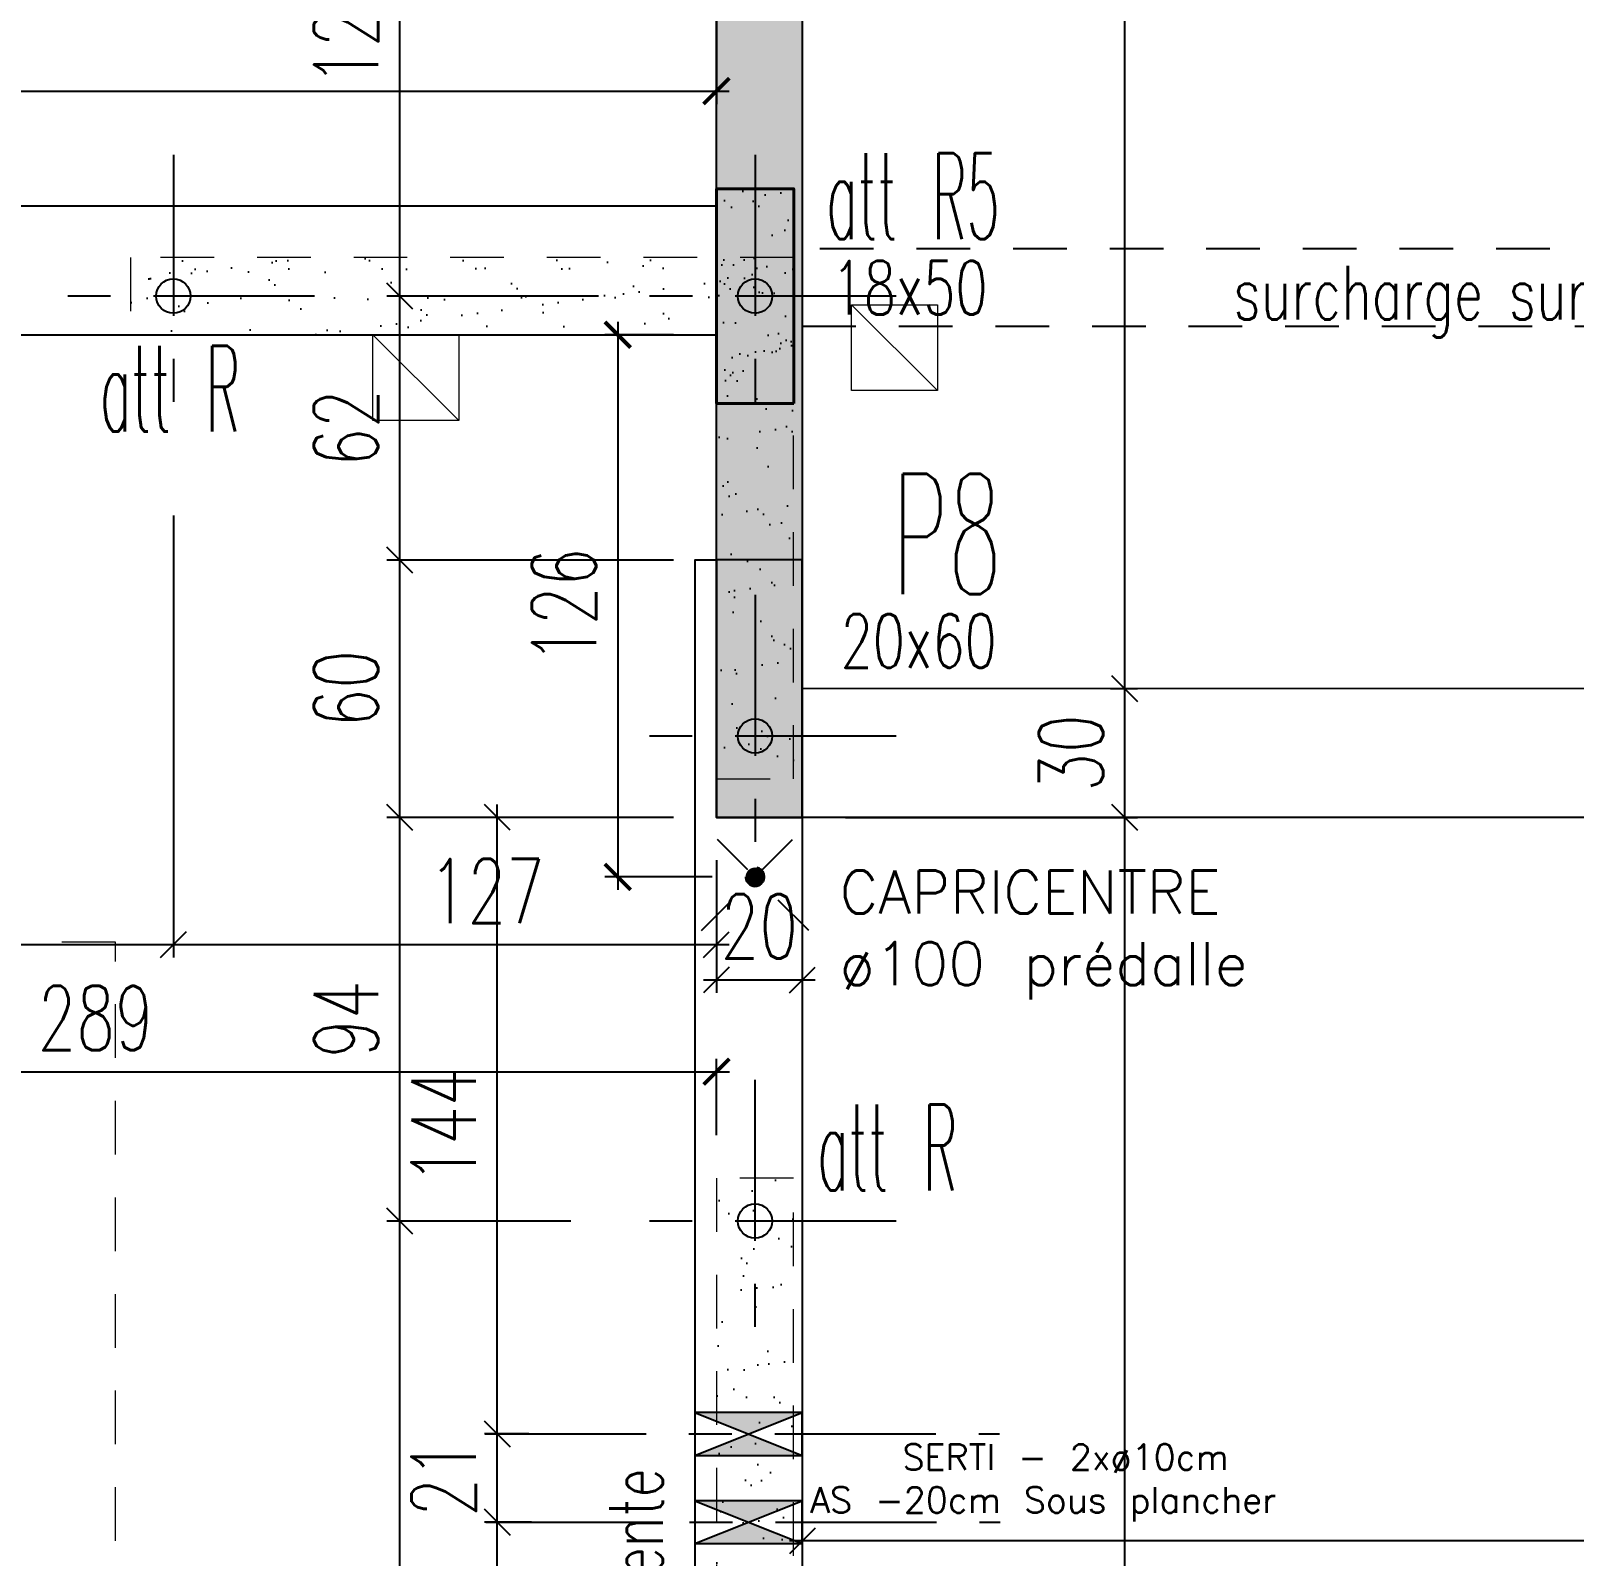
# Model space of a CAD drawing. Extents: x 308 to 787, y -199 to -146.
# Drawn here: x 380.376 to 383.971, y -172.262 to -168.708 of the extents above; entities that cross this region are included whole.
import ezdxf

# ---------------------------------------------------------------- set-up
doc = ezdxf.new("R2010")
doc.units = 0
doc.header["$LTSCALE"] = 0.5
doc.header["$MEASUREMENT"] = 0
for name, pattern in [('AXES2', [1.125, 0.75, -0.125, 0.125, -0.125]), ('CACHE', [0.375, 0.25, -0.125]), ('CONTINU', [0]), ('DISCONTINU2', [0.375, 0.25, -0.125])]:
    doc.linetypes.add(name, pattern=pattern)
doc.layers.get('0').update_dxf_attribs({"linetype": 'CONTINUOUS'})
doc.layers.get('DEFPOINTS').update_dxf_attribs({"linetype": 'CONTINUOUS'})
doc.layers.add('00 - RESERVATIONS SPEC Plombier', color=90, linetype='CONTINUOUS', lineweight=20)
doc.layers.add('TPFI poteaux', color=1, linetype='CONTINUOUS', lineweight=40)
for name, color, linetype in [('_ SERTI RESERVATION', 210, 'CACHE'), ('AXES', 6, 'AXES2'), ('COTATION', 7, 'CONTINUOUS'), ('ELFOATTR', 7, 'CONTINUOUS'), ('MURS', 3, 'CONTINUOUS'), ('POCHAGE', 254, 'CONTINUOUS'), ('POTEAUX', 1, 'CONTINUOUS'), ('POUTRES', 2, 'CONTINUOUS'), ('RAID', 1, 'CONTINUOUS'), ('RDC', 7, 'DISCONTINU2'), ('REPERAGE', 4, 'CONTINUOUS'), ('REPERE-POT', 4, 'CONTINUOUS'), ('REPERE-RAID', 4, 'CONTINUOUS'), ('TPFI cloisonsSAAD', 4, 'CONTINUOUS')]:
    doc.layers.add(name, color=color, linetype=linetype)
doc.styles.add('ROMANS8', font='romans.shx', dxfattribs={"width": 0.7})
doc.styles.get("Standard").update_dxf_attribs({"font": 'txt.shx'})
doc.dimstyles.new('COT50 cm', dxfattribs={"dimtxt": 0.15, "dimasz": 0.06, "dimexe": 0.03, "dimexo": 0.1, "dimgap": 0.05, "dimtad": 1, "dimdec": 0, "dimlfac": 100, "dimzin": 0, "dimdsep": 46, "dimtxsty": 'ROMANS8', "dimblk1": 'OBLIQUE', "dimblk2": 'OBLIQUE', "dimsah": 1, "dimcen": 0.03, "dimdle": 0.03, "dimclrt": 1, "dimadec": 0, "dimazin": 0, "dimtfac": 1, "dimtdec": 0, "dimtmove": 0, "dimatfit": 3, "dimfxl": 0, "dimtolj": 1, "dimtzin": 0, "dimlwd": -1, "dimlwe": -1, "dimarcsym": 0})
pattern_1 = [(37.5, (-513.79323, 160.44126), (-0.004409535, 0.134877664), [0, -0.1064, 0, -0.119, 0, -0.11375]), (7.5, (-513.79323, 160.44126), (0.12388437, 0.197550225), [0, -0.0574, 0, -0.0959, 0, -0.03675]), (327.5, (-513.87933, 160.44126), (0.21798993, 0.000396134), [0, -0.035, 0, -0.126, 0, -0.1645]), (317.5, (-513.87933, 160.44126), (0.21042886, 0.06143729), [0, -0.0175, 0, -0.0826, 0, -0.0945])]

# ---------------------------------------------------------------- blocks, each defined once
blk = doc.blocks.new('_Oblique')
at = {"layer": 'COTATION', "color": 0, "lineweight": -2}
blk.add_line((-0.5, -0.5), (0.5, 0.5), dxfattribs=at)
blk = doc.blocks.new('*D331')
at = {"layer": 'COTATION', "color": 0, "transparency": 16777216}
for p, q in [((381.2351, -174.4413), (381.2351, -171.4513)), ((381.6338, -171.4813), (381.2051, -171.4813)), ((381.7062, -174.4113), (381.2051, -174.4113))]:
    blk.add_line(p, q, dxfattribs=at)
at = {"layer": 'DEFPOINTS', "color": 0, "transparency": 16777216}
for p in [(381.2351, -171.4813), (381.7338, -171.4813), (381.8062, -174.4113)]:
    blk.add_point(p, dxfattribs=at)
at = {"layer": 'COTATION', "color": 0, "transparency": 16777216, "xscale": 0.06, "yscale": 0.06, "zscale": 0.06}
for p, rotation in [((381.2351, -171.4813), 90), ((381.2351, -174.4113), 270)]:
    blk.add_blockref('_Oblique', p, dxfattribs=dict(at, rotation=rotation))
at = {"layer": 'COTATION', "color": 1, "transparency": 16777216, "insert": (381.1101, -173.0465), "char_height": 0.15, "attachment_point": 5, "rotation": 90, "style": 'ROMANS8'}
blk.add_mtext('\\A1;293', dxfattribs=at)
blk = doc.blocks.new('*D332')
at = {"layer": 'COTATION', "color": 0, "transparency": 16777216}
for p, q in [((381.2351, -171.5113), (381.2351, -170.5108)), ((381.8728, -170.5408), (381.2051, -170.5408)), ((381.6338, -171.4813), (381.2051, -171.4813))]:
    blk.add_line(p, q, dxfattribs=at)
at = {"layer": 'DEFPOINTS', "color": 0, "transparency": 16777216}
for p in [(381.2351, -170.5408), (381.9728, -170.5408), (381.7338, -171.4813)]:
    blk.add_point(p, dxfattribs=at)
at = {"layer": 'COTATION', "color": 0, "transparency": 16777216, "xscale": 0.06, "yscale": 0.06, "zscale": 0.06}
for p, rotation in [((381.2351, -170.5408), 90), ((381.2351, -171.4813), 270)]:
    blk.add_blockref('_Oblique', p, dxfattribs=dict(at, rotation=rotation))
at = {"layer": 'COTATION', "color": 1, "transparency": 16777216, "insert": (381.1101, -171.011), "char_height": 0.15, "attachment_point": 5, "rotation": 90, "style": 'ROMANS8'}
blk.add_mtext('\\A1;94', dxfattribs=at)
blk = doc.blocks.new('*D333')
at = {"layer": 'COTATION', "color": 0, "transparency": 16777216}
for p, q in [((381.8728, -169.9414), (381.2051, -169.9414)), ((381.2351, -170.5708), (381.2351, -169.9114)), ((381.8728, -170.5408), (381.2051, -170.5408))]:
    blk.add_line(p, q, dxfattribs=at)
at = {"layer": 'DEFPOINTS', "color": 0, "transparency": 16777216}
for p in [(381.2351, -169.9414), (381.9728, -169.9414), (381.9728, -170.5408)]:
    blk.add_point(p, dxfattribs=at)
at = {"layer": 'COTATION', "color": 0, "transparency": 16777216, "xscale": 0.06, "yscale": 0.06, "zscale": 0.06}
for p, rotation in [((381.2351, -169.9414), 90), ((381.2351, -170.5408), 270)]:
    blk.add_blockref('_Oblique', p, dxfattribs=dict(at, rotation=rotation))
at = {"layer": 'COTATION', "color": 1, "transparency": 16777216, "insert": (381.1101, -170.2411), "char_height": 0.15, "attachment_point": 5, "rotation": 90, "style": 'ROMANS8'}
blk.add_mtext('\\A1;60', dxfattribs=at)
blk = doc.blocks.new('*D334')
at = {"layer": 'COTATION', "color": 0, "transparency": 16777216}
for p, q in [((381.2351, -169.9714), (381.2351, -169.2963)), ((381.6982, -169.3263), (381.2051, -169.3263)), ((381.8728, -169.9414), (381.2051, -169.9414))]:
    blk.add_line(p, q, dxfattribs=at)
at = {"layer": 'DEFPOINTS', "color": 0, "transparency": 16777216}
for p in [(381.2351, -169.3263), (381.7982, -169.3263), (381.9728, -169.9414)]:
    blk.add_point(p, dxfattribs=at)
at = {"layer": 'COTATION', "color": 0, "transparency": 16777216, "xscale": 0.06, "yscale": 0.06, "zscale": 0.06}
for p, rotation in [((381.2351, -169.3263), 90), ((381.2351, -169.9414), 270)]:
    blk.add_blockref('_Oblique', p, dxfattribs=dict(at, rotation=rotation))
at = {"layer": 'COTATION', "color": 1, "transparency": 16777216, "insert": (381.1101, -169.6338), "char_height": 0.15, "attachment_point": 5, "rotation": 90, "style": 'ROMANS8'}
blk.add_mtext('\\A1;62', dxfattribs=at)
blk = doc.blocks.new('*D335')
at = {"layer": 'COTATION', "color": 0, "transparency": 16777216}
for p, q in [((381.2351, -169.3563), (381.2351, -168.0463)), ((381.6657, -168.0763), (381.2051, -168.0763)), ((381.6982, -169.3263), (381.2051, -169.3263))]:
    blk.add_line(p, q, dxfattribs=at)
at = {"layer": 'DEFPOINTS', "color": 0, "transparency": 16777216}
for p in [(381.2351, -168.0763), (381.7657, -168.0763), (381.7982, -169.3263)]:
    blk.add_point(p, dxfattribs=at)
at = {"layer": 'COTATION', "color": 0, "transparency": 16777216, "xscale": 0.06, "yscale": 0.06, "zscale": 0.06}
for p, rotation in [((381.2351, -168.0763), 90), ((381.2351, -169.3263), 270)]:
    blk.add_blockref('_Oblique', p, dxfattribs=dict(at, rotation=rotation))
at = {"layer": 'COTATION', "color": 1, "transparency": 16777216, "insert": (381.1101, -168.7013), "char_height": 0.15, "attachment_point": 5, "rotation": 90, "style": 'ROMANS8'}
blk.add_mtext('\\A1;125', dxfattribs=at)
blk = doc.blocks.new('*D346')
at = {"layer": 'COTATION', "color": 0, "transparency": 16777216}
for p, q in [((382.924, -174.6861), (382.924, -170.5109)), ((382.2733, -170.5409), (382.954, -170.5409)), ((382.273, -174.6561), (382.954, -174.6561))]:
    blk.add_line(p, q, dxfattribs=at)
at = {"layer": 'DEFPOINTS', "color": 0, "transparency": 16777216}
for p in [(382.1733, -170.5409), (382.924, -170.5409), (382.173, -174.6561)]:
    blk.add_point(p, dxfattribs=at)
at = {"layer": 'COTATION', "color": 0, "transparency": 16777216, "xscale": 0.06, "yscale": 0.06, "zscale": 0.06}
for p, rotation in [((382.924, -170.5409), 90), ((382.924, -174.6561), 270)]:
    blk.add_blockref('_Oblique', p, dxfattribs=dict(at, rotation=rotation))
at = {"layer": 'COTATION', "color": 1, "transparency": 16777216, "insert": (382.799, -172.5985), "char_height": 0.15, "attachment_point": 5, "rotation": 90, "style": 'ROMANS8'}
blk.add_mtext('\\A1;412', dxfattribs=at)
blk = doc.blocks.new('*D347')
at = {"layer": 'COTATION', "color": 0, "transparency": 16777216}
for p, q in [((382.924, -170.5709), (382.924, -170.2109)), ((382.8909, -170.2409), (382.954, -170.2409)), ((382.2733, -170.5409), (382.954, -170.5409))]:
    blk.add_line(p, q, dxfattribs=at)
at = {"layer": 'DEFPOINTS', "color": 0, "transparency": 16777216}
for p in [(382.7909, -170.2409), (382.924, -170.2409), (382.1733, -170.5409)]:
    blk.add_point(p, dxfattribs=at)
at = {"layer": 'COTATION', "color": 0, "transparency": 16777216, "xscale": 0.06, "yscale": 0.06, "zscale": 0.06}
for p, rotation in [((382.924, -170.2409), 90), ((382.924, -170.5409), 270)]:
    blk.add_blockref('_Oblique', p, dxfattribs=dict(at, rotation=rotation))
at = {"layer": 'COTATION', "color": 1, "transparency": 16777216, "insert": (382.799, -170.3909), "char_height": 0.15, "attachment_point": 5, "rotation": 90, "style": 'ROMANS8'}
blk.add_mtext('\\A1;30', dxfattribs=at)
blk = doc.blocks.new('*D348')
at = {"layer": 'COTATION', "color": 0, "transparency": 16777216}
for p, q in [((382.924, -170.2709), (382.924, -165.0313)), ((382.9251, -165.0613), (382.894, -165.0613)), ((382.8909, -170.2409), (382.954, -170.2409))]:
    blk.add_line(p, q, dxfattribs=at)
at = {"layer": 'DEFPOINTS', "color": 0, "transparency": 16777216}
for p in [(382.924, -165.0613), (383.0251, -165.0613), (382.7909, -170.2409)]:
    blk.add_point(p, dxfattribs=at)
at = {"layer": 'COTATION', "color": 0, "transparency": 16777216, "xscale": 0.06, "yscale": 0.06, "zscale": 0.06}
for p, rotation in [((382.924, -165.0613), 90), ((382.924, -170.2409), 270)]:
    blk.add_blockref('_Oblique', p, dxfattribs=dict(at, rotation=rotation))
at = {"layer": 'COTATION', "color": 1, "transparency": 16777216, "insert": (382.799, -167.6511), "char_height": 0.15, "attachment_point": 5, "rotation": 90, "style": 'ROMANS8'}
blk.add_mtext('\\A1;518', dxfattribs=at)
blk = doc.blocks.new('*D541')
at = {"layer": 'COTATION', "color": 0, "transparency": 16777216}
for p, q in [((388.0528, -171.9459), (388.0528, -172.2566)), ((382.1729, -172.0955), (382.1729, -172.2566)), ((388.0828, -172.2266), (382.1429, -172.2266))]:
    blk.add_line(p, q, dxfattribs=at)
at = {"layer": 'DEFPOINTS', "color": 0, "transparency": 16777216}
for p in [(388.0528, -171.8459), (382.1729, -171.9955), (382.1729, -172.2266)]:
    blk.add_point(p, dxfattribs=at)
at = {"layer": 'COTATION', "color": 0, "transparency": 16777216, "xscale": 0.06, "yscale": 0.06, "zscale": 0.06, "rotation": 180}
blk.add_blockref('_Oblique', (382.1729, -172.2266), dxfattribs=at)
at = {"layer": 'COTATION', "color": 0, "transparency": 16777216, "xscale": 0.06, "yscale": 0.06, "zscale": 0.06}
blk.add_blockref('_Oblique', (388.0528, -172.2266), dxfattribs=at)
at = {"layer": 'COTATION', "color": 1, "transparency": 16777216, "insert": (385.1128, -172.1016), "char_height": 0.15, "attachment_point": 5, "style": 'ROMANS8'}
blk.add_mtext('\\A1;588', dxfattribs=at)
blk = doc.blocks.new('*D544')
at = {"layer": 'COTATION', "color": 0, "transparency": 16777216}
for p, q in [((381.9728, -170.6408), (381.9728, -170.9496)), ((382.1728, -170.6413), (382.1728, -170.9496)), ((381.9428, -170.9196), (382.2028, -170.9196))]:
    blk.add_line(p, q, dxfattribs=at)
at = {"layer": 'DEFPOINTS', "color": 0, "transparency": 16777216}
for p in [(381.9728, -170.5408), (382.1728, -170.5413), (382.1728, -170.9196)]:
    blk.add_point(p, dxfattribs=at)
at = {"layer": 'COTATION', "color": 0, "transparency": 16777216, "xscale": 0.06, "yscale": 0.06, "zscale": 0.06, "rotation": 180}
blk.add_blockref('_Oblique', (381.9728, -170.9196), dxfattribs=at)
at = {"layer": 'COTATION', "color": 0, "transparency": 16777216, "xscale": 0.06, "yscale": 0.06, "zscale": 0.06}
blk.add_blockref('_Oblique', (382.1728, -170.9196), dxfattribs=at)
at = {"layer": 'COTATION', "color": 1, "transparency": 16777216, "insert": (382.0728, -170.7946), "char_height": 0.15, "attachment_point": 5, "style": 'ROMANS8'}
blk.add_mtext('\\A1;20', dxfattribs=at)
blk = doc.blocks.new('*D545')
at = {"layer": 'COTATION', "color": 0, "transparency": 16777216}
for p, q in [((380.7077, -169.8374), (380.7077, -170.8674)), ((381.9728, -170.6408), (381.9728, -170.8674)), ((382.0028, -170.8374), (380.6777, -170.8374))]:
    blk.add_line(p, q, dxfattribs=at)
at = {"layer": 'DEFPOINTS', "color": 0, "transparency": 16777216}
for p in [(380.7077, -169.6551), (381.9728, -170.5408), (380.7077, -170.8374)]:
    blk.add_point(p, dxfattribs=at)
at = {"layer": 'COTATION', "color": 0, "transparency": 16777216, "xscale": 0.06, "yscale": 0.06, "zscale": 0.06, "rotation": 180}
blk.add_blockref('_Oblique', (380.7077, -170.8374), dxfattribs=at)
at = {"layer": 'COTATION', "color": 0, "transparency": 16777216, "xscale": 0.06, "yscale": 0.06, "zscale": 0.06}
blk.add_blockref('_Oblique', (381.9728, -170.8374), dxfattribs=at)
at = {"layer": 'COTATION', "color": 1, "transparency": 16777216, "insert": (381.438, -170.7124), "char_height": 0.15, "attachment_point": 5, "style": 'ROMANS8'}
blk.add_mtext('\\A1;127', dxfattribs=at)
blk = doc.blocks.new('*D546')
at = {"layer": 'COTATION', "color": 0, "transparency": 16777216}
for p, q in [((379.5428, -169.8374), (379.5428, -170.8674)), ((380.7077, -169.8374), (380.7077, -170.8674)), ((380.7377, -170.8374), (379.5128, -170.8374))]:
    blk.add_line(p, q, dxfattribs=at)
at = {"layer": 'DEFPOINTS', "color": 0, "transparency": 16777216}
for p in [(379.5428, -169.4163), (380.7077, -169.6551), (379.5428, -170.8374)]:
    blk.add_point(p, dxfattribs=at)
at = {"layer": 'COTATION', "color": 0, "transparency": 16777216, "xscale": 0.06, "yscale": 0.06, "zscale": 0.06, "rotation": 180}
blk.add_blockref('_Oblique', (379.5428, -170.8374), dxfattribs=at)
at = {"layer": 'COTATION', "color": 0, "transparency": 16777216, "xscale": 0.06, "yscale": 0.06, "zscale": 0.06}
blk.add_blockref('_Oblique', (380.7077, -170.8374), dxfattribs=at)
at = {"layer": 'COTATION', "color": 1, "transparency": 16777216, "insert": (380.1252, -170.7124), "char_height": 0.15, "attachment_point": 5, "style": 'ROMANS8'}
blk.add_mtext('\\A1;116', dxfattribs=at)
blk = doc.blocks.new('A$C6B096A38')
at = {"layer": 'POCHAGE'}
h = blk.add_hatch(dxfattribs=at)
h.set_pattern_fill('AR-SAND', color=0, scale=0.07)
h.set_pattern_definition(pattern_1)
h.paths.add_polyline_path([(36.0569, -8.795), (34.5119, -8.795), (34.5119, -8.975), (35.8769, -8.975), (35.8769, -10.01), (36.0569, -10.01)])
h = blk.add_hatch(dxfattribs=at)
h.set_pattern_fill('AR-SAND', color=0, scale=0.07)
h.set_pattern_definition(pattern_1)
h.paths.add_polyline_path([(36.0568, -10.94), (35.8769, -10.94), (35.8769, -14.07), (36.0568, -14.07)])
at = {"layer": 'AXES', "color": 1}
for p, q in [((34.6118, -8.5561), (34.6118, -9.2139)), ((35.9671, -8.5561), (35.9671, -9.2139)), ((34.9407, -8.885), (34.283, -8.885)), ((36.296, -8.885), (35.6383, -8.885)), ((35.9669, -9.5811), (35.9669, -10.2389)), ((36.2958, -9.91), (35.638, -9.91)), ((35.9668, -10.7111), (35.9668, -11.3689)), ((36.2957, -11.04), (35.638, -11.04))]:
    blk.add_line(p, q, dxfattribs=at)
at = {"layer": 'RAID'}
for centre in [(34.6118, -8.885), (35.9671, -8.885), (35.9669, -9.91), (35.9668, -11.04)]:
    blk.add_circle(centre, 0.04, dxfattribs=at)
at = {"layer": 'RDC', "linetype": 'CACHE', "lineweight": 15}
for points in [[(36.0569, -8.795), (34.5119, -8.795), (34.5119, -8.975), (35.8769, -8.975), (35.8769, -10.01), (36.0569, -10.01)], [(35.8769, -14.07), (36.0568, -14.07), (36.0568, -10.94), (35.8769, -10.94)]]:
    blk.add_lwpolyline(points, close=True, dxfattribs=at)
blk = doc.blocks.new('Ldouille')
h = blk.add_hatch(color=256)
h.dxf.hatch_style = 1
h.paths.add_polyline_path([(8.8, 0, 1), (-8.8, 0, 1)])
for p, q in [((-50, 50), (50, -50)), ((50, 50), (-50, -50))]:
    blk.add_line(p, q)
blk.add_circle((0, 0), 8.82)
at = {"layer": 'ELFOATTR', "flags": 11}
for tag, p in [('LUM', (45.3, -4.4, 0)), ('NOM', (45.3, -21.2, 0))]:
    blk.add_attdef(tag, p, '', height=10, dxfattribs=at)
blk = doc.blocks.new('_ArchTick')
at = {"color": 0, "linetype": 'ByBlock', "const_width": 0.15}
blk.add_lwpolyline([(-0.5, -0.5), (0.5, 0.5)], dxfattribs=at)
blk = doc.blocks.new('*D1088')
at = {"layer": '_ SERTI RESERVATION', "color": 0, "linetype": 'CONTINU', "transparency": 16777216}
for p, q in [((378.311, -168.6108), (378.311, -168.8788)), ((381.9728, -168.6109), (381.9728, -168.8788)), ((378.281, -168.8488), (382.0028, -168.8488))]:
    blk.add_line(p, q, dxfattribs=at)
at = {"layer": 'DEFPOINTS', "color": 0, "linetype": 'CONTINU', "transparency": 16777216}
for p in [(378.311, -168.5108), (381.9728, -168.5109), (381.9728, -168.8488)]:
    blk.add_point(p, dxfattribs=at)
at = {"layer": '_ SERTI RESERVATION', "color": 0, "linetype": 'CONTINU', "transparency": 16777216, "xscale": 0.06, "yscale": 0.06, "zscale": 0.06, "rotation": 180}
blk.add_blockref('_ArchTick', (378.311, -168.8488), dxfattribs=at)
at = {"layer": '_ SERTI RESERVATION', "color": 0, "linetype": 'CONTINU', "transparency": 16777216, "xscale": 0.06, "yscale": 0.06, "zscale": 0.06}
blk.add_blockref('_ArchTick', (381.9728, -168.8488), dxfattribs=at)
at = {"layer": '_ SERTI RESERVATION', "linetype": 'CONTINU', "transparency": 16777216, "insert": (380.1419, -168.7238), "char_height": 0.15, "attachment_point": 5, "style": 'ROMANS8'}
blk.add_mtext('\\A1;366', dxfattribs=at)
blk = doc.blocks.new('*D1089')
at = {"layer": '_ SERTI RESERVATION', "color": 0, "linetype": 'CONTINU', "transparency": 16777216}
for p, q in [((379.0801, -171.8566), (379.0801, -171.1033)), ((381.9731, -171.2813), (381.9731, -171.1033)), ((379.0501, -171.1333), (382.0031, -171.1333))]:
    blk.add_line(p, q, dxfattribs=at)
at = {"layer": 'DEFPOINTS', "color": 0, "linetype": 'CONTINU', "transparency": 16777216}
for p in [(381.9731, -171.1333), (381.9731, -171.3813), (379.0801, -171.9566)]:
    blk.add_point(p, dxfattribs=at)
at = {"layer": '_ SERTI RESERVATION', "color": 0, "linetype": 'CONTINU', "transparency": 16777216, "xscale": 0.06, "yscale": 0.06, "zscale": 0.06, "rotation": 180}
blk.add_blockref('_ArchTick', (379.0801, -171.1333), dxfattribs=at)
at = {"layer": '_ SERTI RESERVATION', "color": 0, "linetype": 'CONTINU', "transparency": 16777216, "xscale": 0.06, "yscale": 0.06, "zscale": 0.06}
blk.add_blockref('_ArchTick', (381.9731, -171.1333), dxfattribs=at)
at = {"layer": '_ SERTI RESERVATION', "linetype": 'CONTINU', "transparency": 16777216, "insert": (380.5266, -171.0083), "char_height": 0.15, "attachment_point": 5, "style": 'ROMANS8'}
blk.add_mtext('\\A1;289', dxfattribs=at)
blk = doc.blocks.new('*D1090')
at = {"layer": '_ SERTI RESERVATION', "color": 0, "linetype": 'CONTINU', "transparency": 16777216}
for p, q in [((381.743, -169.3863), (381.743, -170.7095)), ((381.8731, -169.4163), (381.713, -169.4163)), ((381.9628, -170.6795), (381.713, -170.6795))]:
    blk.add_line(p, q, dxfattribs=at)
at = {"layer": 'DEFPOINTS', "color": 0, "linetype": 'CONTINU', "transparency": 16777216}
for p in [(381.9731, -169.4163), (381.743, -170.6795), (382.0628, -170.6795)]:
    blk.add_point(p, dxfattribs=at)
at = {"layer": '_ SERTI RESERVATION', "color": 0, "linetype": 'CONTINU', "transparency": 16777216, "xscale": 0.06, "yscale": 0.06, "zscale": 0.06}
for p, rotation in [((381.743, -169.4163), 90), ((381.743, -170.6795), 270)]:
    blk.add_blockref('_ArchTick', p, dxfattribs=dict(at, rotation=rotation))
at = {"layer": '_ SERTI RESERVATION', "linetype": 'CONTINU', "transparency": 16777216, "insert": (381.618, -170.0479), "char_height": 0.15, "attachment_point": 5, "rotation": 90, "style": 'ROMANS8'}
blk.add_mtext('\\A1;126', dxfattribs=at)
blk = doc.blocks.new('*D1101')
at = {"layer": '_ SERTI RESERVATION', "color": 0, "linetype": 'CONTINU', "transparency": 16777216}
for p, q in [((382.153, -172.2934), (382.153, -172.5176)), ((388.2673, -172.2934), (388.2673, -172.5176)), ((388.2973, -172.4876), (382.123, -172.4876))]:
    blk.add_line(p, q, dxfattribs=at)
at = {"layer": 'DEFPOINTS', "color": 0, "linetype": 'CONTINU', "transparency": 16777216}
for p in [(382.153, -172.1934), (388.2673, -172.1934), (382.153, -172.4876)]:
    blk.add_point(p, dxfattribs=at)
at = {"layer": '_ SERTI RESERVATION', "color": 0, "linetype": 'CONTINU', "transparency": 16777216, "xscale": 0.06, "yscale": 0.06, "zscale": 0.06, "rotation": 180}
blk.add_blockref('_ArchTick', (382.153, -172.4876), dxfattribs=at)
at = {"layer": '_ SERTI RESERVATION', "color": 0, "linetype": 'CONTINU', "transparency": 16777216, "xscale": 0.06, "yscale": 0.06, "zscale": 0.06}
blk.add_blockref('_ArchTick', (388.2673, -172.4876), dxfattribs=at)
at = {"layer": '_ SERTI RESERVATION', "linetype": 'CONTINU', "transparency": 16777216, "insert": (385.2101, -172.3626), "char_height": 0.15, "attachment_point": 5, "style": 'ROMANS8'}
blk.add_mtext('\\A1;611', dxfattribs=at)
blk = doc.blocks.new('*D1214')
at = {"layer": 'COTATION', "color": 0, "transparency": 16777216}
for p, q in [((381.4624, -172.7288), (381.4624, -172.1529)), ((381.4701, -172.1829), (381.4324, -172.1829)), ((381.5749, -172.6988), (381.4324, -172.6988))]:
    blk.add_line(p, q, dxfattribs=at)
at = {"layer": 'DEFPOINTS', "color": 0, "transparency": 16777216}
for p in [(381.4624, -172.1829), (381.5701, -172.1829), (381.6749, -172.6988)]:
    blk.add_point(p, dxfattribs=at)
at = {"layer": 'COTATION', "color": 0, "transparency": 16777216, "xscale": 0.06, "yscale": 0.06, "zscale": 0.06}
for p, rotation in [((381.4624, -172.1829), 90), ((381.4624, -172.6988), 270)]:
    blk.add_blockref('_Oblique', p, dxfattribs=dict(at, rotation=rotation))
at = {"layer": 'COTATION', "color": 1, "transparency": 16777216, "insert": (381.3374, -172.4408), "char_height": 0.15, "attachment_point": 5, "rotation": 90, "style": 'ROMANS8'}
blk.add_mtext('\\A1;52', dxfattribs=at)
blk = doc.blocks.new('*D1215')
at = {"layer": 'COTATION', "color": 0, "transparency": 16777216}
for p, q in [((381.4624, -172.2129), (381.4624, -171.9473)), ((381.536, -171.9773), (381.4324, -171.9773)), ((381.5419, -172.1829), (381.4324, -172.1829))]:
    blk.add_line(p, q, dxfattribs=at)
at = {"layer": 'DEFPOINTS', "color": 0, "transparency": 16777216}
for p in [(381.4624, -171.9773), (381.636, -171.9773), (381.6419, -172.1829)]:
    blk.add_point(p, dxfattribs=at)
at = {"layer": 'COTATION', "color": 0, "transparency": 16777216, "xscale": 0.06, "yscale": 0.06, "zscale": 0.06}
for p, rotation in [((381.4624, -171.9773), 90), ((381.4624, -172.1829), 270)]:
    blk.add_blockref('_Oblique', p, dxfattribs=dict(at, rotation=rotation))
at = {"layer": 'COTATION', "color": 1, "transparency": 16777216, "insert": (381.3374, -172.0801), "char_height": 0.15, "attachment_point": 5, "rotation": 90, "style": 'ROMANS8'}
blk.add_mtext('\\A1;21', dxfattribs=at)
blk = doc.blocks.new('*D1216')
at = {"layer": 'COTATION', "color": 0, "transparency": 16777216}
for p, q in [((381.4624, -172.0073), (381.4624, -170.5108)), ((381.7406, -170.5408), (381.4324, -170.5408)), ((381.536, -171.9773), (381.4324, -171.9773))]:
    blk.add_line(p, q, dxfattribs=at)
at = {"layer": 'DEFPOINTS', "color": 0, "transparency": 16777216}
for p in [(381.4624, -170.5408), (381.8406, -170.5408), (381.636, -171.9773)]:
    blk.add_point(p, dxfattribs=at)
at = {"layer": 'COTATION', "color": 0, "transparency": 16777216, "xscale": 0.06, "yscale": 0.06, "zscale": 0.06}
for p, rotation in [((381.4624, -170.5408), 90), ((381.4624, -171.9773), 270)]:
    blk.add_blockref('_Oblique', p, dxfattribs=dict(at, rotation=rotation))
at = {"layer": 'COTATION', "color": 1, "transparency": 16777216, "insert": (381.3374, -171.2591), "char_height": 0.15, "attachment_point": 5, "rotation": 90, "style": 'ROMANS8'}
blk.add_mtext('\\A1;144', dxfattribs=at)

msp = doc.modelspace()

# ---------------------------------------------------------------- hatches: boundary and pattern name
at = {"layer": '_ SERTI RESERVATION', "linetype": 'CONTINU'}
h = msp.add_hatch(color=6, dxfattribs=at)
h.dxf.hatch_style = 1
h.paths.add_polyline_path([(381.9229, -171.9273), (382.0479, -171.9773), (382.1729, -171.9273)])
h.paths.add_polyline_path([(382.0479, -171.9773), (381.9229, -172.0273), (382.1729, -172.0273)])
h = msp.add_hatch(color=6, dxfattribs=at)
h.dxf.hatch_style = 1
h.paths.add_polyline_path([(381.9229, -172.1329), (382.0479, -172.1829), (382.1729, -172.1329)])
h.paths.add_polyline_path([(382.0479, -172.1829), (381.9229, -172.2329), (382.1729, -172.2329)])
at = {"layer": 'POCHAGE'}
h = msp.add_hatch(color=256, dxfattribs=at)
h.dxf.hatch_style = 1
edge = h.paths.add_edge_path(flags=16)
edge.add_arc((396.9697, -164.9585), 0.04, 0, 360)
edge = h.paths.add_edge_path(flags=16)
edge.add_arc((400.8684, -164.9598), 0.04, 0, 360)
edge = h.paths.add_edge_path(flags=16)
edge.add_arc((400.8684, -167.5416), 0.04, 0, 360)
edge = h.paths.add_edge_path(flags=16)
edge.add_arc((402.3696, -166.5416), 0.04, 0, 360)
edge = h.paths.add_edge_path(flags=16)
edge.add_arc((402.3667, -167.5416), 0.04, 0, 360)
edge = h.paths.add_edge_path(flags=16)
edge.add_arc((403.8697, -164.9598), 0.04, 0, 360)
edge = h.paths.add_edge_path(flags=16)
edge.add_arc((402.3663, -168.586), 0.04, 0, 360)
edge = h.paths.add_edge_path(flags=16)
edge.add_arc((400.8684, -171.5263), 0.04, 0, 360)
edge = h.paths.add_edge_path(flags=16)
edge.add_arc((402.4647, -171.5268), 0.04, 0, 360)
edge = h.paths.add_edge_path(flags=16)
edge.add_arc((390.8965, -164.9575), 0.04, 0, 360)
edge = h.paths.add_edge_path(flags=16)
edge.add_arc((403.8897, -171.5263), 0.04, 0, 360)
edge = h.paths.add_edge_path(flags=16)
edge.add_arc((388.1428, -164.957), 0.04, 0, 360)
edge = h.paths.add_edge_path(flags=16)
edge.add_arc((382.0807, -164.9559), 0.04, 0, 360)
edge = h.paths.add_edge_path(flags=16)
edge.add_arc((382.0811, -162.7541), 0.04, 0, 360)
h.paths.add_polyline_path([(400.9684, -167.4516), (400.9687, -167.4516), (400.9687, -165.0612), (400.9687, -165.0613), (403.7696, -165.0613), (403.7696, -169.9609), (402.4592, -169.9609), (402.4592, -169.8409), (402.2793, -169.8409), (402.2793, -170.141), (403.7696, -170.141), (403.7696, -171.6263), (403.969, -171.6263), (403.969, -171.621), (403.9699, -164.8613), (382.173, -164.8613), (382.1728, -162.6513), (375.273, -162.6513), (375.273, -162.8513), (381.973, -162.8513), (381.9728, -169.9414), (382.1728, -169.9413), (382.173, -165.0613), (388.0528, -165.0613), (388.0528, -169.9412), (388.2328, -169.9412), (388.2328, -165.0613), (390.8066, -165.0613), (390.8065, -169.9412), (390.9866, -169.9412), (390.9866, -165.0613), (396.8899, -165.0613), (396.8899, -170.9414), (397.0699, -170.9414), (397.0699, -165.0613), (400.7886, -165.0614), (400.7886, -171.6264), (402.5637, -171.6263), (402.5637, -171.4463), (400.9687, -171.4463), (400.9687, -167.6316), (400.9684, -167.6316)])
h.paths.add_polyline_path([(402.2763, -167.4516), (402.2763, -167.6317), (402.2767, -167.6317), (402.2766, -168.685), (402.4566, -168.685), (402.4566, -166.4416), (402.2767, -166.4416), (402.2767, -167.4516)])
at = {"layer": 'POTEAUX'}
h = msp.add_hatch(color=256, dxfattribs=at)
h.dxf.hatch_style = 1
h.paths.add_polyline_path([(382.1728, -169.9409), (381.9727, -169.9409), (381.9728, -170.5409), (382.1728, -170.5409)])
at = {"layer": 'RAID'}
h = msp.add_hatch(dxfattribs=at)
h.set_pattern_fill('AR-SAND', color=256, scale=0.07)
h.set_pattern_definition([(37.5, (57.8739, -4.435), (-0.004409535, 0.134877664), [0, -0.1064, 0, -0.119, 0, -0.11375]), (7.5, (57.8739, -4.435), (0.12388437, 0.197550225), [0, -0.0574, 0, -0.0959, 0, -0.03675]), (327.5, (57.7878, -4.435), (0.21798993, 0.000396134), [0, -0.035, 0, -0.126, 0, -0.1645]), (317.5, (57.7878, -4.435), (0.21042886, 0.06143729), [0, -0.0175, 0, -0.0826, 0, -0.0945])])
h.paths.add_polyline_path([(382.1531, -169.5763), (381.9731, -169.5763), (381.9731, -169.0763), (382.1531, -169.0763)])

# ---------------------------------------------------------------- linework, layer by layer
at = {"layer": '00 - RESERVATIONS SPEC Plombier', "color": 100}
for p, q in [((382.2879, -169.3463), (382.4879, -169.5463)), ((381.1727, -169.4163), (381.3727, -169.6163))]:
    msp.add_line(p, q, dxfattribs=at)
for points in [[(382.2879, -169.3463), (382.4879, -169.3463), (382.4879, -169.5463), (382.2879, -169.5463)], [(381.1727, -169.4163), (381.3727, -169.4163), (381.3727, -169.6163), (381.1727, -169.6163)]]:
    msp.add_lwpolyline(points, close=True, dxfattribs=at)
at = {"layer": '_ SERTI RESERVATION', "linetype": 'CONTINU'}
for p, q in [((381.9229, -171.9273), (382.1729, -172.0273)), ((381.9229, -172.0273), (382.1729, -171.9273)), ((381.9229, -172.1329), (382.1729, -172.2329)), ((381.9229, -172.2329), (382.1729, -172.1329))]:
    msp.add_line(p, q, dxfattribs=at)
for points in [[(381.9229, -172.0273), (382.1729, -172.0273), (382.1729, -171.9273), (381.9229, -171.9273)], [(381.9229, -172.2329), (382.1729, -172.2329), (382.1729, -172.1329), (381.9229, -172.1329)]]:
    msp.add_lwpolyline(points, close=True, dxfattribs=at)
at = {"layer": 'AXES', "color": 1}
for p, q in [((381.4339, -171.9773), (382.632, -171.9773)), ((381.4355, -172.1829), (382.6336, -172.1829))]:
    msp.add_line(p, q, dxfattribs=at)
at = {"layer": 'MURS'}
msp.add_lwpolyline([(396.8899, -165.0613), (390.9866, -165.0613), (390.9866, -170.5412), (390.8064, -170.5412), (390.8066, -165.0613), (388.2328, -165.0613), (388.2328, -170.5412), (388.0528, -170.5412), (388.0528, -165.0613), (382.173, -165.0613), (382.1728, -170.5409), (381.9728, -170.5409), (381.973, -162.8513), (375.073, -162.8513)], dxfattribs=at)
at = {"layer": 'POTEAUX'}
msp.add_lwpolyline([(382.1728, -169.9409), (381.9727, -169.9409), (381.9728, -170.5409), (382.1728, -170.5409)], close=True, dxfattribs=at)
at = {"layer": 'POUTRES'}
for p, q in [((375.273, -169.1163), (381.9728, -169.1163)), ((375.2532, -169.4163), (381.9728, -169.4163)), ((388.0528, -170.2412), (382.1728, -170.2409)), ((396.8899, -170.5416), (382.1728, -170.5409)), ((382.1728, -170.5412), (382.1731, -175.2561))]:
    msp.add_line(p, q, dxfattribs=at)
msp.add_lwpolyline([(381.9727, -169.9414), (381.9227, -169.9414), (381.9231, -175.2561)], dxfattribs=at)
at = {"layer": 'RDC', "linetype": 'CACHE', "lineweight": 15}
msp.add_lwpolyline([(381.9844, -179.8763), (380.5728, -179.8763), (380.5728, -170.8312), (375.619, -170.8312), (375.273, -169.3302)], dxfattribs=at)
at = {"layer": 'TPFI cloisonsSAAD', "linetype": 'CACHE'}
msp.add_lwpolyline([(382.173, -169.3963), (385.759, -169.3963), (385.759, -171.5963), (388.0525, -171.5963), (388.0525, -175.8763), (390.9866, -175.8763), (390.9866, -171.5963), (396.8897, -171.5963), (396.8897, -171.4163), (390.2768, -171.4163), (390.2768, -171.5963), (390.8065, -171.5963), (390.8065, -175.6963), (388.2328, -175.6963), (388.2328, -171.5963), (388.763, -171.5963), (388.763, -171.4163), (388.2328, -171.4163), (388.2328, -170.1026), (388.0525, -170.1026), (388.0525, -171.4163), (385.939, -171.4163), (385.939, -169.2163), (382.1728, -169.2163)], dxfattribs=at)
at = {"layer": 'TPFI poteaux'}
msp.add_lwpolyline([(382.1531, -169.5763), (381.9731, -169.5763), (381.9731, -169.0763), (382.1531, -169.0763)], close=True, dxfattribs=at)

# ---------------------------------------------------------------- block references
at = {"layer": '_ SERTI RESERVATION', "xscale": -0.002500000019839044, "yscale": 0.002500000019839044, "zscale": 0.003999999999999999, "rotation": 180}
msp.add_blockref('Ldouille', (382.0628, -170.6795), dxfattribs=at)
at = {"layer": 'RDC'}
msp.add_blockref('A$C6B096A38', (346.0959, -160.4413), dxfattribs=at)

# ---------------------------------------------------------------- texts
at = {"layer": '_ SERTI RESERVATION', "linetype": 'ByBlock', "attachment_point": 1}
for s, width, gutter_width, insert, char_height in [('CAPRICENTRE\\Pø100 prédalle', 1.472691, 7.9227, (382.2601, -170.6648), 0.1), ('\\pi0.32031;SERTI - 2xø10cm\\P\\pi0.10531;AS -20cm Sous plancher', 1.470611, 1, (382.0859, -172.0011), 0.06)]:
    msp.add_mtext_dynamic_manual_height_columns(s, width=width, gutter_width=gutter_width, heights=[0], dxfattribs=dict(at, insert=insert, char_height=char_height))
at = {"layer": 'REPERAGE', "color": 1, "style": 'ROMANS8', "width": 0.7}
msp.add_text('surcharge sur dalle 300kg/ml', height=0.125, dxfattribs=at).set_placement((383.1772, -169.381))
msp.add_text(' 25x90h p-en pente ', height=0.125, rotation=90, dxfattribs=at).set_placement((381.8478, -173.3022))
at = {"layer": 'REPERE-POT', "color": 4, "width": 0.519}
msp.add_text('P8', height=0.28, dxfattribs=at).set_placement((382.3822, -170.0207))
at = {"layer": 'REPERE-POT', "color": 1, "style": 'ROMANS8', "width": 0.7}
msp.add_text('20x60', height=0.125, dxfattribs=at).set_placement((382.2621, -170.1922))
at = {"layer": 'REPERE-RAID', "color": 4, "width": 0.45}
for s, p in [('att R5', (382.2287, -169.1934)), ('att R', (380.5366, -169.6421)), ('att R', (382.2076, -171.4098))]:
    msp.add_text(s, height=0.2, dxfattribs=at).set_placement(p)
at = {"layer": 'REPERE-RAID', "color": 1, "style": 'ROMANS8', "width": 0.7}
msp.add_text('18x50', height=0.125, dxfattribs=at).set_placement((382.241, -169.3695))

# ---------------------------------------------------------------- dimensions: what is measured, and where the dimension line sits
at = {"layer": '_ SERTI RESERVATION', "linetype": 'CONTINU'}
for base, p1, p2, picture, middle in [((381.9728, -168.8488), (378.311, -168.5108), (381.9728, -168.5109), '*D1088', (380.1419, -168.7238)), ((381.9731, -171.1333), (379.0801, -171.9566), (381.9731, -171.3813), '*D1089', (380.5266, -171.0083)), ((382.153, -172.4876), (388.2673, -172.1934), (382.153, -172.1934), '*D1101', (385.2101, -172.3626))]:
    dim = msp.add_linear_dim(base=base, p1=p1, p2=p2, dimstyle='COT50 cm', override={"dimblk": 'ArchTick', "dimsah": 0, "dimclrt": 256, "dimfxl": 3}, dxfattribs=at)
    dim.commit()
    dim.dimension.update_dxf_attribs({"geometry": picture, "text_midpoint": middle})
dim = msp.add_linear_dim(base=(381.743, -170.6795), p1=(381.9731, -169.4163), p2=(382.0628, -170.6795), angle=90, dimstyle='COT50 cm', override={"dimblk": 'ArchTick', "dimsah": 0, "dimclrt": 256, "dimfxl": 3}, dxfattribs=at)
dim.commit()
dim.dimension.update_dxf_attribs({"geometry": '*D1090', "text_midpoint": (381.618, -170.0479)})
at = {"layer": 'COTATION'}
for base, p1, p2, picture, middle in [((382.924, -165.0613), (382.7909, -170.2409), (383.0251, -165.0613), '*D348', (382.799, -167.6511)), ((381.2351, -168.0763), (381.7982, -169.3263), (381.7657, -168.0763), '*D335', (381.1101, -168.7013)), ((381.2351, -169.3263), (381.9728, -169.9414), (381.7982, -169.3263), '*D334', (381.1101, -169.6338)), ((381.2351, -169.9414), (381.9728, -170.5408), (381.9728, -169.9414), '*D333', (381.1101, -170.2411)), ((382.924, -170.2409), (382.1733, -170.5409), (382.7909, -170.2409), '*D347', (382.799, -170.3909)), ((381.2351, -170.5408), (381.7338, -171.4813), (381.9728, -170.5408), '*D332', (381.1101, -171.011)), ((381.4624, -170.5408), (381.636, -171.9773), (381.8406, -170.5408), '*D1216', (381.3374, -171.2591)), ((382.924, -170.5409), (382.173, -174.6561), (382.1733, -170.5409), '*D346', (382.799, -172.5985)), ((381.4624, -172.1829), (381.6749, -172.6988), (381.5701, -172.1829), '*D1214', (381.3374, -172.4408))]:
    dim = msp.add_linear_dim(base=base, p1=p1, p2=p2, angle=90, dimstyle='COT50 cm', override={"dimtmove": 1}, dxfattribs=at)
    dim.commit()
    dim.dimension.update_dxf_attribs({"geometry": picture, "text_midpoint": middle})
for base, p1, p2, picture, middle in [((379.5428, -170.8374), (380.7077, -169.6551), (379.5428, -169.4163), '*D546', (380.1252, -170.7124)), ((382.1729, -172.2266), (388.0528, -171.8459), (382.1729, -171.9955), '*D541', (385.1128, -172.1016))]:
    dim = msp.add_linear_dim(base=base, p1=p1, p2=p2, dimstyle='COT50 cm', override={"dimtmove": 1}, dxfattribs=at)
    dim.commit()
    dim.dimension.update_dxf_attribs({"geometry": picture, "text_midpoint": middle})
dim = msp.add_linear_dim(base=(380.7077, -170.8374), p1=(381.9728, -170.5408), p2=(380.7077, -169.6551), dimstyle='COT50 cm', override={"dimtmove": 1}, dxfattribs=at)
dim.commit()
dim.dimension.update_dxf_attribs({"geometry": '*D545', "text_midpoint": (381.438, -170.8374), "dimtype": 160})
dim = msp.add_linear_dim(base=(382.1728, -170.9196), p1=(381.9728, -170.5408), p2=(382.1728, -170.5413), dimstyle='COT50 cm', dxfattribs=at)
dim.commit()
dim.dimension.update_dxf_attribs({"geometry": '*D544', "text_midpoint": (382.0728, -170.9196), "dimtype": 160})
for base, p1, p2, picture, middle in [((381.2351, -171.4813), (381.8062, -174.4113), (381.7338, -171.4813), '*D331', (381.2351, -173.0465)), ((381.4624, -171.9773), (381.6419, -172.1829), (381.636, -171.9773), '*D1215', (381.4624, -172.0801))]:
    dim = msp.add_linear_dim(base=base, p1=p1, p2=p2, angle=90, dimstyle='COT50 cm', override={"dimtmove": 1}, dxfattribs=at)
    dim.commit()
    dim.dimension.update_dxf_attribs({"geometry": picture, "text_midpoint": middle, "dimtype": 160})

doc.saveas('drawing.dxf')
